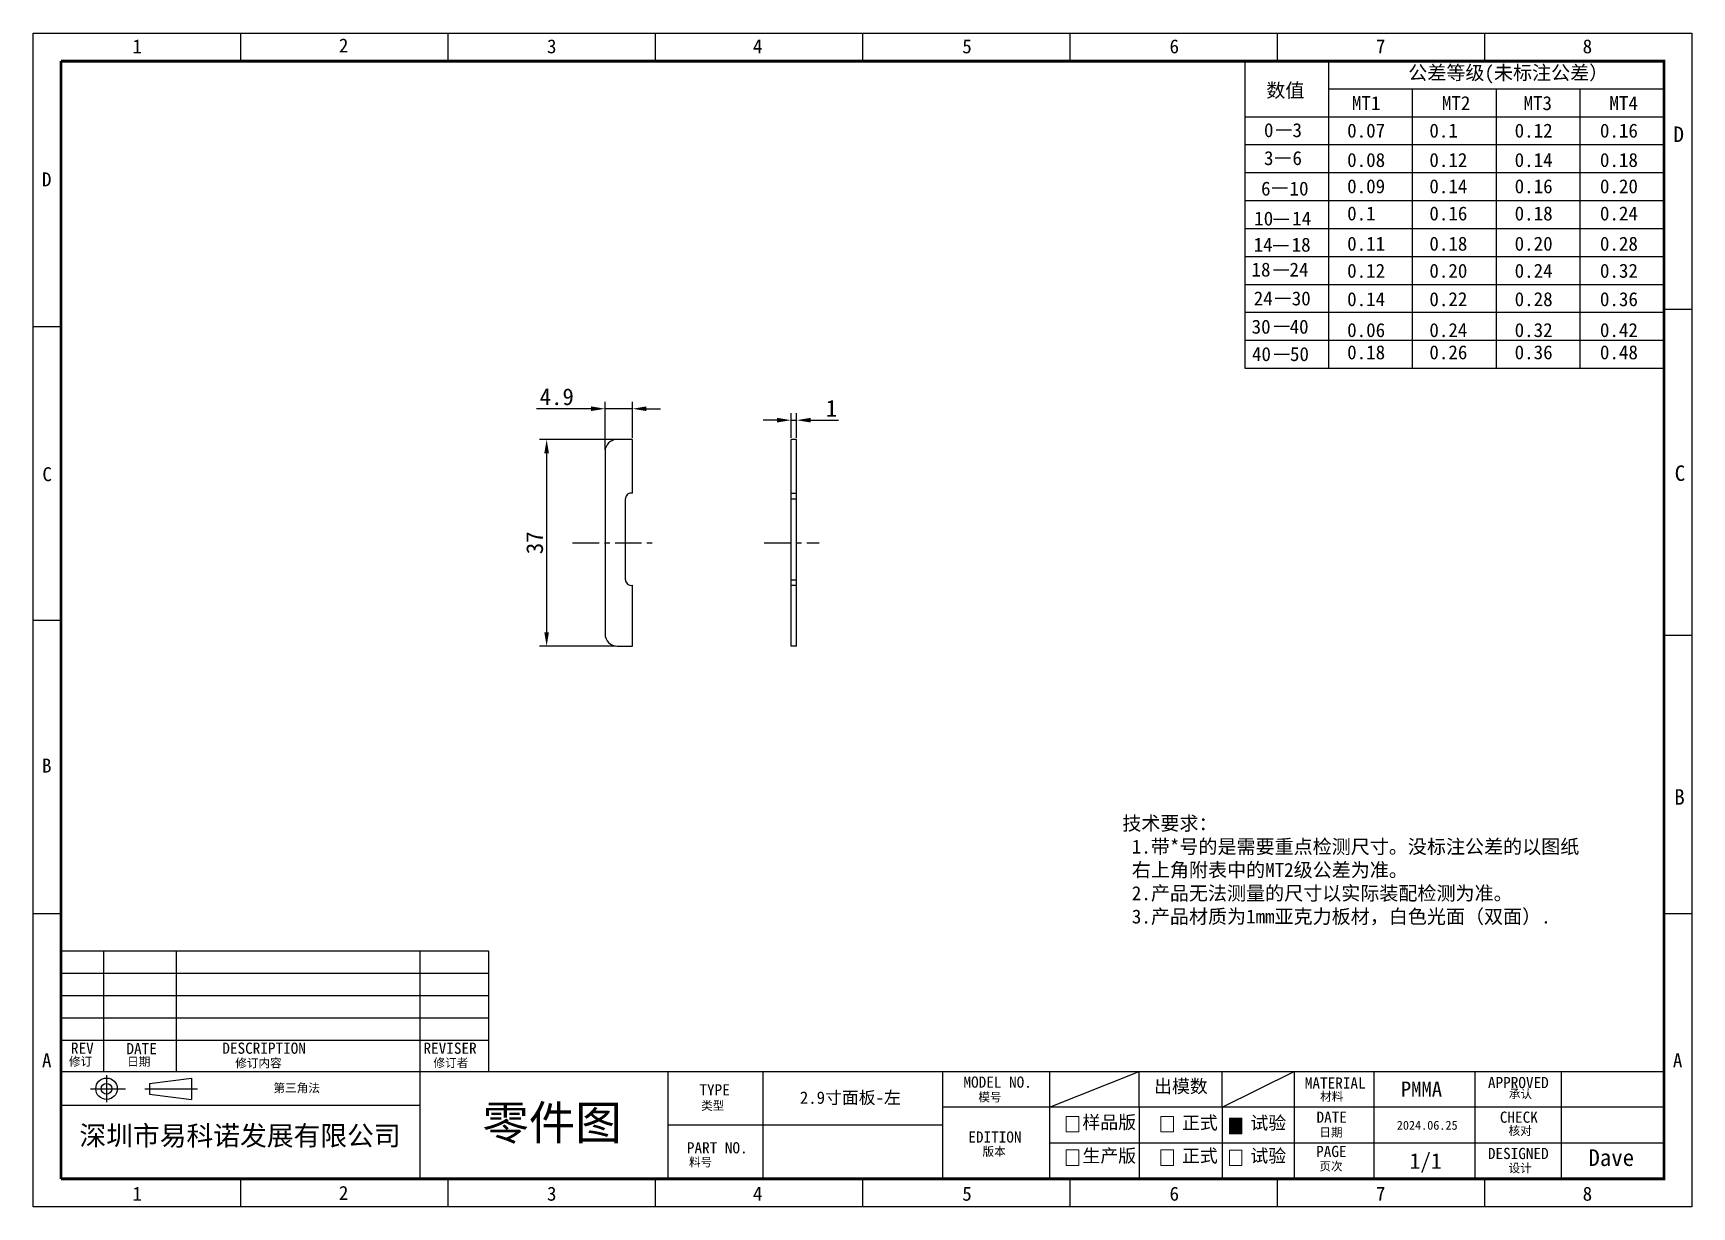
# Model space of a CAD drawing. Header units: millimetres. Extents: x 17383 to 17680, y 29540 to 29750.
import ezdxf
from ezdxf.enums import TextEntityAlignment as Align

# ---------------------------------------------------------------- set-up
doc = ezdxf.new("R2010")
doc.units = ezdxf.units.MM
doc.header["$PDMODE"] = 2
doc.linetypes.add('CENTER', pattern=[50.8, 31.75, -6.35, 6.35, -6.35])
doc.layers.add('dim', color=3, linetype='Continuous')
doc.layers.add('title bar', color=7, linetype='Continuous')
doc.styles.get("Standard").update_dxf_attribs({"font": ''})
doc.styles.add('style3', font='')
doc.styles.add('宝明', font='')
doc.styles.get('Standard').set_extended_font_data('SimSun')
doc.styles.get('style3').set_extended_font_data('SimSun')
doc.styles.get('宝明').set_extended_font_data('SimHei')
doc.dimstyles.new('ISO-25', dxfattribs={"dimtxt": 3, "dimasz": 2.5, "dimexe": 1.25, "dimexo": 0.3, "dimtad": 1, "dimdsep": 46, "dimtxsty": 'Standard', "dimcen": 2.5, "dimclrd": 5, "dimclre": 5, "dimadec": 0, "dimazin": 0, "dimtfac": 1, "dimtmove": 0, "dimatfit": 3, "dimfxl": 1, "dimarcsym": 0})

# ---------------------------------------------------------------- blocks, each defined once
blk = doc.blocks.new('*D6')
at = {"color": 5, "lineweight": -2}
for p, q in [((17516.64, 29680.37), (17514.14, 29680.37)), ((17519.14, 29677.23), (17519.14, 29681.62)), ((17519.14, 29680.37), (17520.14, 29680.37)), ((17520.14, 29677.23), (17520.14, 29681.62)), ((17522.64, 29680.37), (17527.61, 29680.37))]:
    blk.add_line(p, q, dxfattribs=at)
at = {"color": 5}
for points in [[(17516.64, 29680.78), (17516.64, 29679.95), (17519.14, 29680.37)], [(17522.64, 29680.78), (17522.64, 29679.95), (17520.14, 29680.37)]]:
    blk.add_solid(points, dxfattribs=at)
at = {"layer": 'Defpoints', "color": 0}
for p in [(17520.14, 29680.37), (17519.14, 29676.93), (17520.14, 29676.93)]:
    blk.add_point(p, dxfattribs=at)
at = {"color": 0, "insert": (17526.38, 29682.49), "char_height": 3, "attachment_point": 5}
blk.add_mtext('1', dxfattribs=at)
blk = doc.blocks.new('*D9')
at = {"color": 5, "lineweight": -2}
for p, q in [((17483.34, 29682.41), (17473.54, 29682.41)), ((17485.84, 29675.08), (17485.84, 29683.66)), ((17490.74, 29682.41), (17485.84, 29682.41)), ((17490.74, 29677.23), (17490.74, 29683.66)), ((17493.24, 29682.41), (17495.74, 29682.41))]:
    blk.add_line(p, q, dxfattribs=at)
at = {"color": 5}
for points in [[(17483.34, 29682.83), (17483.34, 29682), (17485.84, 29682.41)], [(17493.24, 29682.83), (17493.24, 29682), (17490.74, 29682.41)]]:
    blk.add_solid(points, dxfattribs=at)
at = {"layer": 'Defpoints', "color": 0}
for p in [(17485.84, 29682.41), (17490.74, 29676.93), (17485.84, 29674.78)]:
    blk.add_point(p, dxfattribs=at)
at = {"color": 0, "insert": (17477.19, 29684.54), "char_height": 3, "attachment_point": 5}
blk.add_mtext('4.9', dxfattribs=at)
blk = doc.blocks.new('*D10')
at = {"color": 5, "lineweight": -2}
for p, q in [((17487.69, 29676.93), (17474.13, 29676.93)), ((17475.38, 29674.43), (17475.38, 29642.43)), ((17487.69, 29639.93), (17474.13, 29639.93))]:
    blk.add_line(p, q, dxfattribs=at)
at = {"color": 5}
for points in [[(17474.96, 29674.43), (17475.79, 29674.43), (17475.38, 29676.93)], [(17474.96, 29642.43), (17475.79, 29642.43), (17475.38, 29639.93)]]:
    blk.add_solid(points, dxfattribs=at)
at = {"layer": 'Defpoints', "color": 0}
for p in [(17487.99, 29676.93), (17475.38, 29639.93), (17487.99, 29639.93)]:
    blk.add_point(p, dxfattribs=at)
at = {"color": 0, "insert": (17473.25, 29658.43), "char_height": 3, "attachment_point": 5, "rotation": 90}
blk.add_mtext('37', dxfattribs=at)

msp = doc.modelspace()

# ---------------------------------------------------------------- hatches: boundary and pattern name
msp.add_hatch(color=256).paths.add_polyline_path([(17597.636, 29552.678), (17599.874, 29552.678), (17599.874, 29555.45), (17597.636, 29555.45)])

# ---------------------------------------------------------------- linework, layer by layer
for p, q in [((17600.436, 29689.612), (17600.436, 29744.612)), ((17615.436, 29689.612), (17615.436, 29744.612)), ((17675.436, 29739.612), (17615.436, 29739.612)), ((17630.436, 29689.612), (17630.436, 29739.612)), ((17645.436, 29689.612), (17645.436, 29739.612)), ((17660.436, 29689.612), (17660.436, 29739.612)), ((17675.436, 29734.612), (17600.436, 29734.612)), ((17675.436, 29729.612), (17600.436, 29729.612)), ((17606.038, 29732.33), (17608.766, 29732.33)), ((17605.841, 29727.326), (17608.569, 29727.326)), ((17675.436, 29724.612), (17600.436, 29724.612)), ((17605.299, 29721.934), (17608.026, 29721.934)), ((17675.436, 29719.612), (17600.436, 29719.612)), ((17605.544, 29716.357), (17608.272, 29716.357)), ((17675.436, 29714.612), (17600.436, 29714.612)), ((17675.436, 29709.612), (17600.436, 29709.612)), ((17605.497, 29711.621), (17608.225, 29711.621)), ((17605.544, 29707.279), (17608.272, 29707.279)), ((17675.436, 29704.612), (17600.436, 29704.612)), ((17605.856, 29702.192), (17608.583, 29702.192)), ((17675.436, 29699.612), (17600.436, 29699.612)), ((17605.659, 29697.17), (17608.387, 29697.17)), ((17675.436, 29694.612), (17600.436, 29694.612)), ((17605.641, 29692.163), (17608.368, 29692.163)), ((17675.436, 29689.612), (17600.436, 29689.612)), ((17520.14, 29676.928), (17519.14, 29676.928)), ((17519.14, 29639.928), (17519.14, 29676.928)), ((17520.14, 29639.928), (17520.14, 29676.928)), ((17519.14, 29667.282), (17520.14, 29667.282)), ((17519.14, 29666.314), (17520.14, 29666.314)), ((17519.14, 29651.814), (17520.14, 29651.814)), ((17519.14, 29650.845), (17520.14, 29650.845)), ((17520.14, 29639.928), (17519.14, 29639.928))]:
    msp.add_line(p, q)
at = {"color": 7, "linetype": 'Continuous'}
for p, q in [((17490.742, 29676.928), (17487.992, 29676.928)), ((17490.742, 29667.282), (17490.742, 29676.928)), ((17485.842, 29674.778), (17485.842, 29642.078)), ((17489.492, 29651.814), (17489.492, 29666.314)), ((17490.742, 29639.928), (17490.742, 29650.845)), ((17487.992, 29639.928), (17490.742, 29639.928))]:
    msp.add_line(p, q, dxfattribs=at)
at = {"color": 1, "linetype": 'CENTER', "ltscale": 0.15}
for p, q in [((17480.006, 29658.428), (17494.304, 29658.428)), ((17514.344, 29658.428), (17524.188, 29658.428))]:
    msp.add_line(p, q, dxfattribs=at)
at = {"color": 1}
for p, q in [((17565.4, 29557.413), (17581.474, 29563.813)), ((17596.338, 29557.413), (17609.246, 29563.813))]:
    msp.add_line(p, q, dxfattribs=at)
at = {"color": 7}
for p, q in [((17581.474, 29557.413), (17581.474, 29563.813)), ((17581.474, 29557.413), (17581.474, 29544.613)), ((17596.338, 29557.413), (17596.338, 29544.613)), ((17609.246, 29551.013), (17565.4, 29551.013))]:
    msp.add_line(p, q, dxfattribs=at)
at = {"color": 7, "linetype": 'Continuous'}
for centre, radius, start, end in [((17487.992, 29674.778), 2.15, 90, 180), ((17490.492, 29666.314), 1, 75.52249, 180), ((17490.492, 29651.814), 1, 180, 284.47751), ((17487.992, 29642.078), 2.15, 180, 270)]:
    msp.add_arc(centre, radius, start, end, dxfattribs=at)
at = {"layer": 'dim', "color": 0, "lineweight": 18}
for points in [[(17568.428, 29553.01), (17570.673, 29553.01), (17570.673, 29555.782), (17568.428, 29555.782)], [(17585.373, 29553.008), (17587.61, 29553.008), (17587.61, 29555.78), (17585.373, 29555.78)], [(17597.636, 29552.678), (17599.874, 29552.678), (17599.874, 29555.45), (17597.636, 29555.45)], [(17568.428, 29547.017), (17570.673, 29547.017), (17570.673, 29549.788), (17568.428, 29549.788)], [(17585.373, 29547.017), (17587.61, 29547.017), (17587.61, 29549.788), (17585.373, 29549.788)], [(17597.636, 29547.004), (17599.874, 29547.004), (17599.874, 29549.775), (17597.636, 29549.775)]]:
    msp.add_lwpolyline(points, close=True, dxfattribs=at)
at = {"layer": 'title bar', "color": 0}
for p, q in [((17383.438, 29539.613), (17383.438, 29749.612)), ((17383.438, 29749.612), (17680.436, 29749.612)), ((17420.563, 29749.612), (17420.563, 29744.612)), ((17457.688, 29749.612), (17457.688, 29744.612)), ((17494.812, 29749.612), (17494.812, 29744.612)), ((17531.937, 29749.612), (17531.937, 29744.612)), ((17569.062, 29749.612), (17569.062, 29744.612)), ((17606.187, 29749.612), (17606.187, 29744.612)), ((17643.312, 29749.612), (17643.312, 29744.612)), ((17680.436, 29749.612), (17680.436, 29539.613)), ((17388.438, 29744.612), (17675.436, 29744.612)), ((17675.436, 29744.612), (17675.436, 29544.613)), ((17675.497, 29700.236), (17680.436, 29700.236)), ((17383.438, 29697.112), (17388.438, 29697.112)), ((17383.438, 29644.612), (17388.438, 29644.612)), ((17675.497, 29641.903), (17680.436, 29641.903)), ((17383.438, 29592.113), (17388.438, 29592.113)), ((17675.436, 29592.113), (17680.436, 29592.113)), ((17388.438, 29585.409), (17464.988, 29585.409)), ((17396.054, 29585.409), (17396.054, 29563.813)), ((17409.054, 29585.409), (17409.054, 29563.813)), ((17452.659, 29585.409), (17452.659, 29563.813)), ((17464.988, 29585.409), (17464.988, 29563.813)), ((17388.438, 29581.409), (17464.988, 29581.409)), ((17388.438, 29581.409), (17464.988, 29581.409)), ((17388.438, 29577.409), (17464.988, 29577.409)), ((17388.438, 29573.409), (17464.988, 29573.409)), ((17388.438, 29569.409), (17464.988, 29569.409)), ((17388.438, 29563.813), (17675.436, 29563.813)), ((17452.659, 29563.813), (17452.659, 29544.613)), ((17497.08, 29563.813), (17497.08, 29544.613)), ((17514.08, 29563.813), (17514.08, 29544.613)), ((17546.28, 29563.813), (17546.28, 29544.613)), ((17565.4, 29563.813), (17565.4, 29544.613)), ((17596.338, 29557.413), (17596.338, 29563.813)), ((17609.246, 29563.813), (17609.246, 29544.613)), ((17623.499, 29563.813), (17623.499, 29544.613)), ((17641.601, 29563.813), (17641.601, 29544.613)), ((17657.048, 29563.813), (17657.048, 29544.613)), ((17393.696, 29560.738), (17399.961, 29560.738)), ((17396.571, 29563.143), (17396.571, 29558.333)), ((17403.419, 29560.738), (17412.891, 29560.738)), ((17404.264, 29561.698), (17411.792, 29562.658)), ((17404.264, 29561.698), (17404.264, 29559.778)), ((17411.792, 29562.658), (17411.792, 29558.818)), ((17452.659, 29557.749), (17388.438, 29557.749)), ((17404.264, 29559.778), (17411.792, 29558.818)), ((17675.436, 29557.413), (17546.28, 29557.413)), ((17546.28, 29554.213), (17497.08, 29554.213)), ((17675.436, 29551.013), (17609.246, 29551.013)), ((17420.563, 29544.613), (17420.563, 29539.613)), ((17457.688, 29544.613), (17457.688, 29539.613)), ((17494.812, 29544.613), (17494.812, 29539.613)), ((17531.937, 29544.613), (17531.937, 29539.613)), ((17675.436, 29544.613), (17568.258, 29544.613)), ((17569.062, 29544.613), (17569.062, 29539.613)), ((17606.187, 29544.613), (17606.187, 29539.613)), ((17643.312, 29544.613), (17643.312, 29539.613)), ((17680.436, 29539.613), (17383.438, 29539.613))]:
    msp.add_line(p, q, dxfattribs=at)
at = {"layer": 'title bar', "color": 0, "const_width": 0.5}
for points in [[(17388.438, 29744.612), (17388.438, 29544.613)], [(17388.438, 29544.613), (17675.436, 29544.613), (17675.436, 29744.612), (17388.438, 29744.612)]]:
    msp.add_lwpolyline(points, dxfattribs=at)
at = {"layer": 'title bar', "color": 0}
for radius in [1.92, 0.96]:
    msp.add_circle((17396.571, 29560.738), radius, dxfattribs=at)

# ---------------------------------------------------------------- texts
at = {"char_height": 2.5, "attachment_point": 1}
for s, insert, width in [('公差等级(未标注公差）', (17629.667, 29743.796), 37.59192), ('数值', (17604.237, 29740.634), 14.3973), ('MT1', (17619.58, 29738.349), 15), ('MT2', (17635.682, 29738.349), 15), ('MT3', (17650.296, 29738.349), 15), ('MT4', (17665.686, 29738.349), 15), ('0  3', (17603.826, 29733.516), 9.59553), ('3  6', (17603.826, 29728.512), 9.59553), ('6  10', (17603.307, 29723.061), 14.8531), ('10  14', (17602.078, 29717.703), 17.36704), ('14  18', (17601.976, 29713.02), 15.61442), ('18  24', (17601.596, 29708.566), 15.61442), ('24  30', (17601.989, 29703.405), 15.61442), ('30  40', (17601.611, 29698.345), 15.61442), ('40  50', (17601.673, 29693.448), 15.61442), ('技术要求：\\P 1.带*号的是需要重点检测尺寸。没标注公差的以图纸     右上角附表中的MT2级公差为准。\\P 2.产品无法测量的尺寸以实际装配检测为准。\\P 3.产品材质为1mm亚克力板材，白色光面（双面）.', (17578.465, 29609.481), 86.83527)]:
    msp.add_mtext(s, dxfattribs=dict(at, insert=insert, width=width))
for s, insert in [('0.07', (17618.72, 29733.431)), ('0.1', (17633.441, 29733.431)), ('0.12', (17648.711, 29733.431)), ('0.16', (17663.982, 29733.431)), ('0.08', (17618.72, 29728.176)), ('0.12', (17633.441, 29728.176)), ('0.14', (17648.711, 29728.176)), ('0.18', (17663.982, 29728.176)), ('0.09', (17618.72, 29723.47)), ('0.14', (17633.441, 29723.47)), ('0.16', (17648.711, 29723.47)), ('0.20', (17663.982, 29723.47)), ('0.1', (17618.72, 29718.608)), ('0.16', (17633.441, 29718.608)), ('0.18', (17648.711, 29718.608)), ('0.24', (17663.982, 29718.608)), ('0.11', (17618.72, 29713.197)), ('0.18', (17633.441, 29713.197)), ('0.20', (17648.711, 29713.197)), ('0.28', (17663.982, 29713.197)), ('0.12', (17618.72, 29708.35)), ('0.20', (17633.441, 29708.35)), ('0.24', (17648.711, 29708.35)), ('0.32', (17663.982, 29708.35)), ('0.14', (17618.72, 29703.27)), ('0.22', (17633.441, 29703.27)), ('0.28', (17648.711, 29703.27)), ('0.36', (17663.982, 29703.27)), ('0.06', (17618.72, 29697.741)), ('0.24', (17633.441, 29697.741)), ('0.32', (17648.711, 29697.741)), ('0.42', (17663.982, 29697.741)), ('0.18', (17618.72, 29693.761)), ('0.26', (17633.441, 29693.761)), ('0.36', (17648.711, 29693.761)), ('0.48', (17663.982, 29693.761))]:
    msp.add_mtext(s, dxfattribs=dict(at, insert=insert))
at = {"insert": (17511.885, 29560.257), "char_height": 2.2099, "attachment_point": 1, "style": 'style3'}
msp.add_mtext_dynamic_manual_height_columns('^I2.9寸面板-左', width=58.71512, gutter_width=3.088, heights=[0], dxfattribs=at)
at = {"color": 1, "attachment_point": 1, "style": 'style3'}
for s, width, insert, char_height in [('PMMA', 20.73693, (17628.336, 29562.033), 2.7138), ('2024.06.25', 19.05171, (17627.606, 29555.003), 1.6015)]:
    msp.add_mtext_dynamic_manual_height_columns(s, width=width, gutter_width=3.088, heights=[0], dxfattribs=dict(at, insert=insert, char_height=char_height))
at = {"color": 1, "insert": (17661.93, 29549.919), "char_height": 2.9999, "attachment_point": 1, "style": 'style3'}
msp.add_mtext('Dave', dxfattribs=at)
at = {"layer": 'title bar', "color": 0, "style": '宝明'}
for s, height, p in [('1', 2.5, (17401.215, 29746.013)), ('2', 2.5, (17438.18, 29746.161)), ('3', 2.5, (17475.442, 29746.013)), ('4', 2.5, (17512.317, 29746.013)), ('5', 2.5, (17549.801, 29746.013)), ('6', 2.5, (17586.915, 29746.013)), ('7', 2.5, (17623.88, 29746.013)), ('8', 2.5, (17660.889, 29746.013)), ('D', 2.778, (17677.148, 29730.141)), ('D', 2.5, (17385.015, 29722.202)), ('C', 2.5, (17385.086, 29669.447)), ('C', 2.778, (17677.362, 29669.497)), ('B', 2.5, (17385.015, 29617.306)), ('B', 2.778, (17677.284, 29611.562)), ('A', 2.5, (17385.015, 29564.571)), ('REV', 2, (17390.2, 29566.99)), ('DATE', 2, (17400.139, 29566.918)), ('DESCRIPTION', 1.99999, (17417.308, 29566.995)), ('REVISER', 2, (17453.326, 29566.989)), ('A', 2.5, (17677.045, 29564.571)), ('1', 2.5, (17401.215, 29540.703)), ('2', 2.5, (17438.18, 29540.852)), ('3', 2.5, (17475.442, 29540.703)), ('4', 2.5, (17512.317, 29540.703)), ('5', 2.5, (17549.801, 29540.703)), ('6', 2.5, (17586.915, 29540.703)), ('7', 2.5, (17623.88, 29540.703)), ('8', 2.5, (17660.889, 29540.703))]:
    msp.add_text(s, height=height, dxfattribs=at).set_placement(p)
at = {"layer": 'title bar', "color": 0, "linetype": 'Continuous', "style": '宝明'}
for s, p in [('修订', (17389.849, 29564.856)), ('日期', (17400.265, 29564.82)), ('修订内容', (17419.623, 29564.568)), ('修订者', (17455.101, 29564.603)), ('第三角法', (17426.462, 29560.107)), ('材料', (17613.88, 29558.573)), ('承认', (17647.663, 29559.034)), ('类型', (17503.034, 29556.945)), ('模号', (17552.681, 29558.46)), ('日期', (17613.745, 29552.171)), ('核对', (17647.625, 29552.451)), ('料号', (17500.874, 29546.835)), ('版本', (17553.421, 29548.732)), ('页次', (17613.752, 29546.087)), ('设计', (17647.625, 29545.767))]:
    msp.add_text(s, height=1.5247, dxfattribs=at).set_placement(p)
at = {"layer": 'title bar', "color": 0, "style": '宝明'}
for s, p in [('TYPE', (17505.455, 29560.536)), ('MODEL NO.', (17556.137, 29561.921)), ('PART NO.', (17505.932, 29550.175))]:
    msp.add_text(s, height=2, dxfattribs=at).set_placement(p, align=Align.MIDDLE)
for s, height, p in [('MATERIAL', 2, (17616.582, 29560.759)), ('APPROVED', 2, (17649.373, 29560.848)), ('DATE', 2, (17615.957, 29554.66)), ('CHECK', 2, (17649.463, 29554.652)), ('EDITION', 2, (17555.648, 29551.099)), ('PAGE', 2, (17615.884, 29548.517)), ('1/1', 2.8, (17632.773, 29546.409)), ('DESIGNED', 2, (17649.362, 29548.155))]:
    msp.add_text(s, height=height, dxfattribs=at).set_placement(p, align=Align.CENTER)
at = {"layer": 'title bar', "color": 7, "lineweight": 18, "insert": (17584.151, 29562.356), "char_height": 2.34718, "width": 12.72909, "attachment_point": 1, "style": '宝明'}
msp.add_mtext('{\\fSimSun|b0|i0|c134|p54;出模数}', dxfattribs=at)
at = {"layer": 'title bar', "color": 0, "attachment_point": 1, "style": '宝明'}
for s, insert, char_height, width in [('{\\fSimSun|b0|i0|c134|p54;零件图}', (17463.866, 29557.705), 6.09881, 100.69589), ('{\\fSimSun|b0|i0|c134|p54;深圳市易科诺发展有限公司}', (17391.724, 29554.105), 3.51292, 76.92324)]:
    msp.add_mtext(s, dxfattribs=dict(at, insert=insert, char_height=char_height, width=width))
at = {"layer": 'title bar', "color": 0, "lineweight": 18, "char_height": 2.34718, "width": 12.72909, "attachment_point": 1, "style": '宝明'}
for s, insert in [('{\\fSimSun|b0|i0|c134|p54;样品版}', (17571.319, 29555.915)), ('{\\fSimSun|b0|i0|c134|p54;正式}', (17589.146, 29555.815)), ('{\\fSimSun|b0|i0|c134|p54;试验}', (17601.391, 29555.802)), ('{\\fSimSun|b0|i0|c134|p54;生产版}', (17571.319, 29549.922)), ('{\\fSimSun|b0|i0|c134|p54;正式}', (17589.146, 29549.922)), ('{\\fSimSun|b0|i0|c134|p54;试验}', (17601.391, 29549.909))]:
    msp.add_mtext(s, dxfattribs=dict(at, insert=insert))

# ---------------------------------------------------------------- dimensions: what is measured, and where the dimension line sits
for base, p1, p2, picture, middle in [((17485.842, 29682.413), (17490.742, 29676.928), (17485.842, 29674.778), '*D9', (17477.192, 29684.538)), ((17520.14, 29680.367), (17519.14, 29676.928), (17520.14, 29676.928), '*D6', (17526.377, 29682.492))]:
    dim = msp.add_linear_dim(base=base, p1=p1, p2=p2, dimstyle='ISO-25')
    dim.commit()
    dim.dimension.update_dxf_attribs({"geometry": picture, "text_midpoint": middle})
dim = msp.add_linear_dim(base=(17475.377, 29639.928), p1=(17487.992, 29676.928), p2=(17487.992, 29639.928), angle=90, dimstyle='ISO-25')
dim.commit()
dim.dimension.update_dxf_attribs({"geometry": '*D10', "text_midpoint": (17475.377, 29658.428), "dimtype": 160})

doc.saveas('drawing.dxf')
